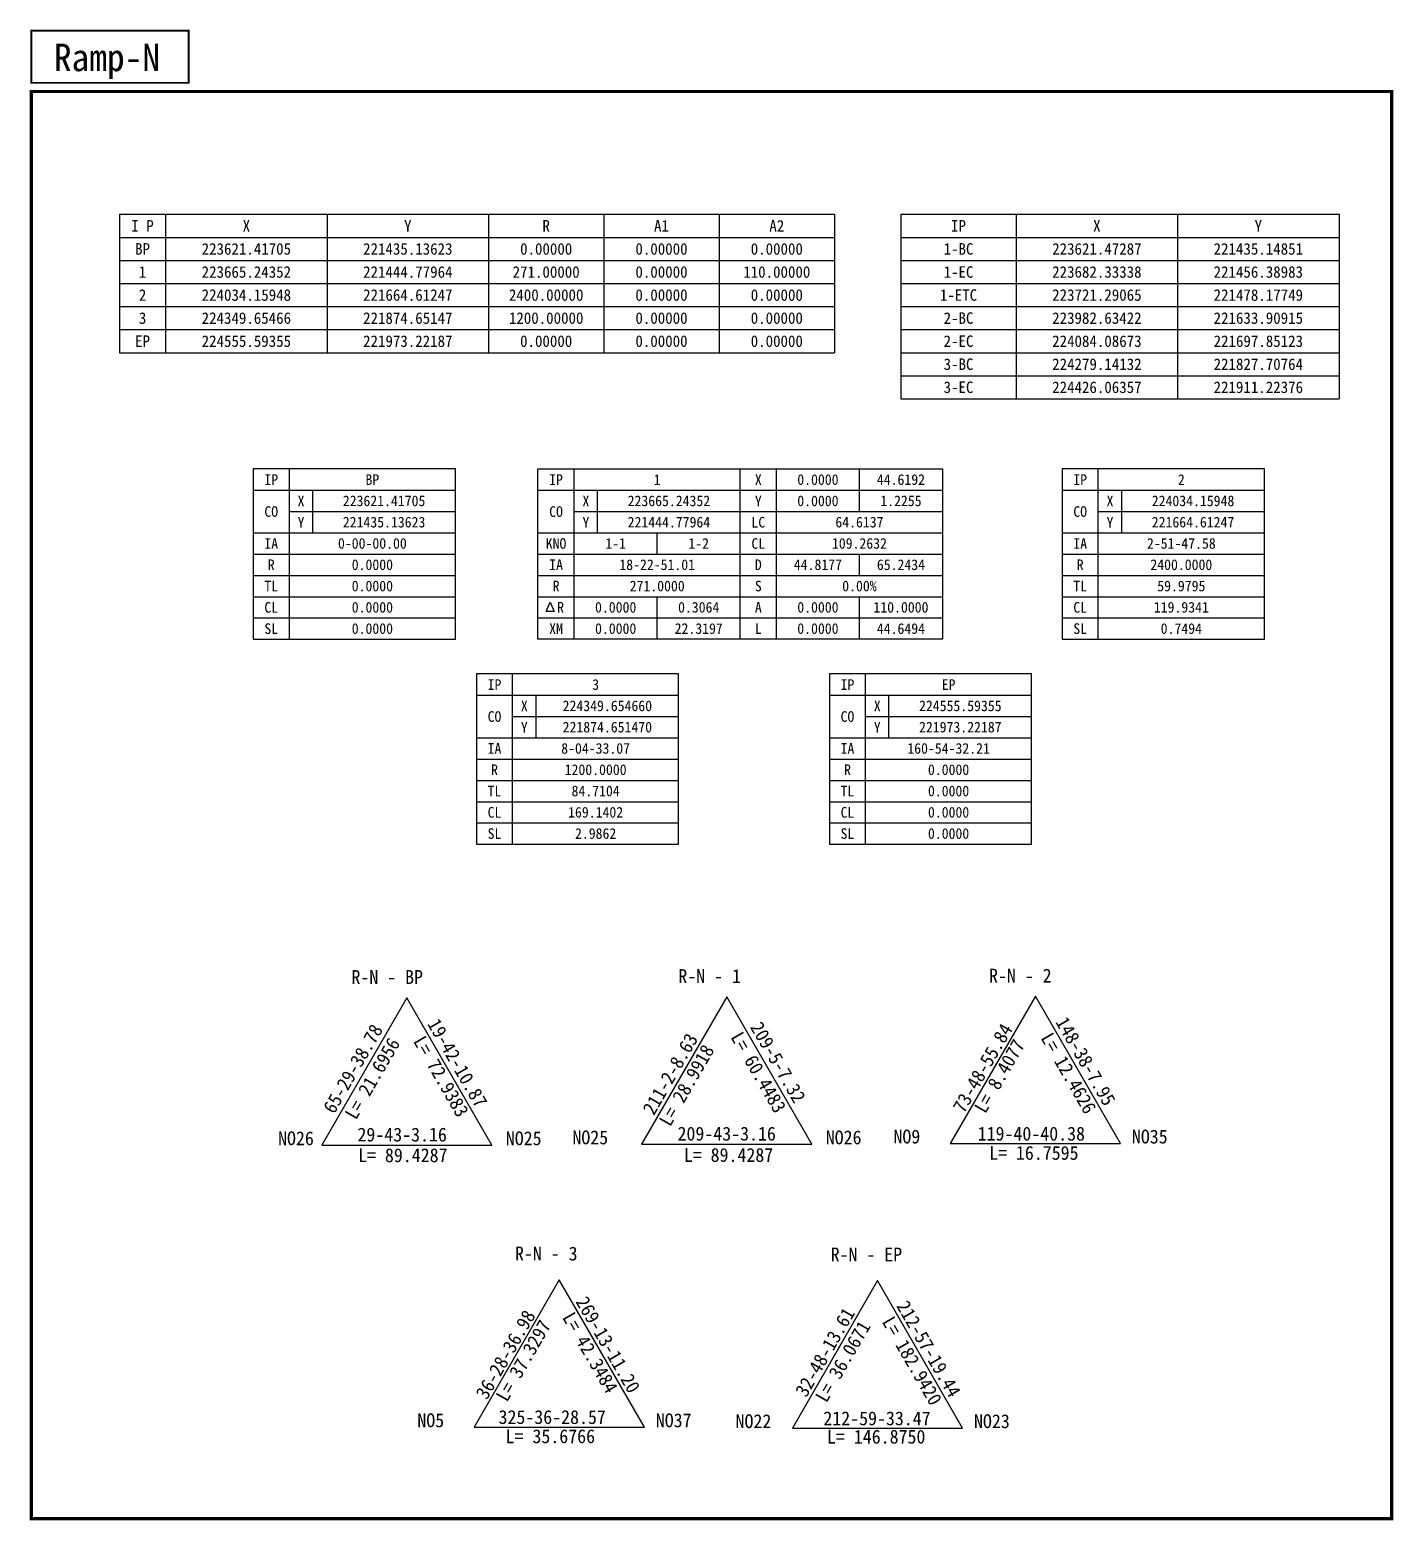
# Model space of a CAD drawing. Extents: x 366 to 2045, y 288 to 1128.
# Drawn here: x 366 to 1135, y 288 to 1128 of the extents above; entities that cross this region are included whole.
import ezdxf
from ezdxf.enums import TextEntityAlignment as Align

# ---------------------------------------------------------------- set-up
doc = ezdxf.new("R2010")
doc.units = 0
for name, color, linetype in [('CA-ALGN-TBSM', 2, 'CONTINUOUS'), ('CA-TABL-LIN1', 4, 'CONTINUOUS'), ('CA-TABL-LIN2', 1, 'CONTINUOUS'), ('CA-TABL-TEX2', 3, 'CONTINUOUS'), ('CV-SURV-LINE', 2, 'CONTINUOUS'), ('CV-SURV-TEXT', 3, 'CONTINUOUS'), ('CZ-LIN1', 7, 'CONTINUOUS'), ('CZ-TEX1', 6, 'CONTINUOUS'), ('CZ-TEX2', 3, 'CONTINUOUS')]:
    doc.layers.add(name, color=color, linetype=linetype)
doc.styles.add('GHS', font='DotumChe.ttf')
doc.styles.add('GTXT', font='DotumChe.ttf')
doc.styles.add('Han_Romanstyle', font='DotumChe.ttf')
doc.styles.add('돋움체', font='DotumChe.ttf')

# ---------------------------------------------------------------- blocks, each defined once
blk = doc.blocks.new('CACTCRV')
at = {"layer": 'CA-TABL-LIN1'}
blk.add_line((-15.25, -20), (-15.25, 20), dxfattribs=at)
blk.add_lwpolyline([(-23.75, -20), (23.75, -20), (23.75, 20), (-23.75, 20)], close=True, dxfattribs=at)
at = {"layer": 'CA-TABL-LIN2'}
for p, q in [((-23.75, 15), (23.75, 15)), ((-9.75, 5), (-9.75, 15)), ((-15.25, 10), (23.75, 10)), ((-23.75, 5), (23.75, 5)), ((-23.75, 0), (23.75, 0)), ((-23.75, -5), (23.75, -5)), ((-23.75, -10), (23.75, -10)), ((-23.75, -15), (23.75, -15))]:
    blk.add_line(p, q, dxfattribs=at)
at = {"layer": 'CA-TABL-TEX2', "style": 'GTXT'}
for s, p in [('IP', (-19.5, 17.5)), ('CO', (-19.5, 10)), ('X', (-12.5, 12.5)), ('Y', (-12.5, 7.5)), ('IA', (-19.5, 2.5)), ('R', (-19.5, -2.5)), ('TL', (-19.5, -7.5)), ('CL', (-19.5, -12.5)), ('SL', (-19.5, -17.5))]:
    blk.add_text(s, height=2.5, dxfattribs=at).set_placement(p, align=Align.MIDDLE_CENTER)
at = {"layer": 'CA-TABL-TEX2', "style": 'GTXT', "flags": 4}
for tag, p in [('IPNO', (4.25, 17.5)), ('COX', (7, 12.5)), ('COY', (7, 7.5)), ('IA', (4.25, 2.5)), ('R', (4.25, -2.5)), ('TL', (4.25, -7.5)), ('CL', (4.25, -12.5)), ('SL', (4.25, -17.5))]:
    blk.add_attdef(tag, text='', height=2.5, dxfattribs=at).set_placement(p, align=Align.MIDDLE)
blk = doc.blocks.new('CACTSPR')
at = {"layer": 'CA-TABL-LIN1'}
for p, q in [((0, -20), (0, 20)), ((8.5, -20), (8.5, 20))]:
    blk.add_line(p, q, dxfattribs=at)
blk.add_lwpolyline([(47.5, -20), (-47.5, -20), (-47.5, 20), (47.5, 20)], close=True, dxfattribs=at)
blk.add_lwpolyline([(-39, -20), (-39, 20)], dxfattribs=at)
at = {"layer": 'CA-TABL-LIN2'}
for p, q in [((28, 10), (28, 20)), ((-47.5, 15), (47.5, 15)), ((-33.5, 5), (-33.5, 15)), ((-39, 10), (47.5, 10)), ((-47.5, 5), (47.5, 5)), ((-19.5, 0), (-19.5, 5)), ((-47.5, 0), (47.5, 0)), ((28, -5), (28, 0)), ((-47.5, -5), (47.5, -5)), ((-47.5, -10), (47.5, -10)), ((-19.5, -20), (-19.5, -10)), ((28, -20), (28, -10)), ((-47.5, -15), (47.5, -15))]:
    blk.add_line(p, q, dxfattribs=at)
at = {"layer": 'CA-TABL-TEX2'}
blk.add_lwpolyline([(-44.67, -11.31), (-43.73, -13.49), (-45.61, -13.49)], close=True, dxfattribs=at)
at = {"layer": 'CA-TABL-TEX2', "style": 'GTXT'}
for s, p in [('IP', (-43.25, 17.5)), ('X', (4.25, 17.5)), ('CO', (-43.25, 10)), ('X', (-36.25, 12.5)), ('Y', (4.25, 12.5)), ('Y', (-36.25, 7.5)), ('LC', (4.25, 7.5)), ('KNO', (-43.25, 2.5)), ('CL', (4.25, 2.5)), ('IA', (-43.25, -2.5)), ('D', (4.25, -2.5)), ('R', (-43.25, -7.5)), ('S', (4.25, -7.5)), ('A', (4.25, -12.5)), ('XM', (-43.25, -17.5)), ('L', (4.25, -17.5))]:
    blk.add_text(s, height=2.5, dxfattribs=at).set_placement(p, align=Align.MIDDLE_CENTER)
blk.add_text('R', height=2.5, dxfattribs=at).set_placement((-42.2, -12.49), align=Align.MIDDLE)
at = {"layer": 'CA-TABL-TEX2', "style": 'GTXT', "flags": 4}
for tag, p in [('IPNO', (-19.5, 17.5)), ('X1', (18.25, 17.5)), ('X2', (37.75, 17.5)), ('COX', (-16.75, 12.5)), ('Y1', (18.25, 12.5)), ('Y2', (37.75, 12.5)), ('COY', (-16.75, 7.5)), ('LC', (28, 7.5)), ('KNO1', (-29.25, 2.5)), ('KNO2', (-9.75, 2.5)), ('CL', (28, 2.5)), ('IA', (-19.5, -2.5)), ('D1', (18.25, -2.5)), ('D2', (37.75, -2.5)), ('R', (-19.5, -7.5)), ('S', (28, -7.5)), ('DR1', (-29.25, -12.5)), ('DR2', (-9.75, -12.5)), ('A1', (18.25, -12.5)), ('A2', (37.75, -12.5)), ('XM1', (-29.25, -17.5)), ('XM2', (-9.75, -17.5)), ('SL1', (18.25, -17.5)), ('SL2', (37.75, -17.5))]:
    blk.add_attdef(tag, text='', height=2.5, dxfattribs=at).set_placement(p, align=Align.MIDDLE)

msp = doc.modelspace()

# ---------------------------------------------------------------- linework, layer by layer
at = {"layer": 'CA-TABL-LIN1', "linetype": 'Continuous'}
for p, q in [((416.79, 1023.79), (819.79, 1023.79)), ((416.79, 1023.79), (416.79, 945.79)), ((442.79, 1023.79), (442.79, 1010.79)), ((533.79, 1023.79), (533.79, 1010.79)), ((624.79, 1023.79), (624.79, 1010.79)), ((689.79, 1023.79), (689.79, 1010.79)), ((754.79, 1023.79), (754.79, 1010.79)), ((819.79, 1023.79), (819.79, 1010.79)), ((857.21, 1023.79), (1104.21, 1023.79)), ((857.21, 1023.79), (857.21, 919.79)), ((922.21, 1023.79), (922.21, 1010.79)), ((1013.21, 1023.79), (1013.21, 1010.79)), ((1104.21, 1023.79), (1104.21, 1010.79)), ((416.79, 1010.79), (442.79, 1010.79)), ((442.79, 1010.79), (533.79, 1010.79)), ((442.79, 1010.79), (442.79, 997.79)), ((533.79, 1010.79), (624.79, 1010.79)), ((533.79, 1010.79), (533.79, 997.79)), ((624.79, 1010.79), (689.79, 1010.79)), ((624.79, 1010.79), (624.79, 997.79)), ((689.79, 1010.79), (754.79, 1010.79)), ((689.79, 1010.79), (689.79, 997.79)), ((754.79, 1010.79), (819.79, 1010.79)), ((754.79, 1010.79), (754.79, 997.79)), ((819.79, 1010.79), (819.79, 997.79)), ((857.21, 1010.79), (922.21, 1010.79)), ((922.21, 1010.79), (1013.21, 1010.79)), ((922.21, 1010.79), (922.21, 997.79)), ((1013.21, 1010.79), (1104.21, 1010.79)), ((1013.21, 1010.79), (1013.21, 997.79)), ((1104.21, 1010.79), (1104.21, 997.79)), ((416.79, 997.79), (442.79, 997.79)), ((442.79, 997.79), (533.79, 997.79)), ((442.79, 997.79), (442.79, 984.79)), ((533.79, 997.79), (624.79, 997.79)), ((533.79, 997.79), (533.79, 984.79)), ((624.79, 997.79), (689.79, 997.79)), ((624.79, 997.79), (624.79, 984.79)), ((689.79, 997.79), (754.79, 997.79)), ((689.79, 997.79), (689.79, 984.79)), ((754.79, 997.79), (819.79, 997.79)), ((754.79, 997.79), (754.79, 984.79)), ((819.79, 997.79), (819.79, 984.79)), ((857.21, 997.79), (922.21, 997.79)), ((922.21, 997.79), (1013.21, 997.79)), ((922.21, 997.79), (922.21, 984.79)), ((1013.21, 997.79), (1104.21, 997.79)), ((1013.21, 997.79), (1013.21, 984.79)), ((1104.21, 997.79), (1104.21, 984.79)), ((416.79, 984.79), (442.79, 984.79)), ((442.79, 984.79), (533.79, 984.79)), ((442.79, 984.79), (442.79, 971.79)), ((533.79, 984.79), (624.79, 984.79)), ((533.79, 984.79), (533.79, 971.79)), ((624.79, 984.79), (689.79, 984.79)), ((624.79, 984.79), (624.79, 971.79)), ((689.79, 984.79), (754.79, 984.79)), ((689.79, 984.79), (689.79, 971.79)), ((754.79, 984.79), (819.79, 984.79)), ((754.79, 984.79), (754.79, 971.79)), ((819.79, 984.79), (819.79, 971.79)), ((857.21, 984.79), (922.21, 984.79)), ((922.21, 984.79), (1013.21, 984.79)), ((922.21, 984.79), (922.21, 958.79)), ((1013.21, 984.79), (1104.21, 984.79)), ((1013.21, 984.79), (1013.21, 958.79)), ((1104.21, 984.79), (1104.21, 958.79)), ((416.79, 971.79), (442.79, 971.79)), ((442.79, 971.79), (533.79, 971.79)), ((442.79, 971.79), (442.79, 958.79)), ((533.79, 971.79), (624.79, 971.79)), ((533.79, 971.79), (533.79, 958.79)), ((624.79, 971.79), (689.79, 971.79)), ((624.79, 971.79), (624.79, 958.79)), ((689.79, 971.79), (754.79, 971.79)), ((689.79, 971.79), (689.79, 958.79)), ((754.79, 971.79), (819.79, 971.79)), ((754.79, 971.79), (754.79, 958.79)), ((819.79, 971.79), (819.79, 958.79)), ((857.21, 971.79), (922.21, 971.79)), ((922.21, 971.79), (1013.21, 971.79)), ((1013.21, 971.79), (1104.21, 971.79)), ((416.79, 958.79), (442.79, 958.79)), ((442.79, 958.79), (533.79, 958.79)), ((442.79, 958.79), (442.79, 945.79)), ((533.79, 958.79), (624.79, 958.79)), ((533.79, 958.79), (533.79, 945.79)), ((624.79, 958.79), (689.79, 958.79)), ((624.79, 958.79), (624.79, 945.79)), ((689.79, 958.79), (754.79, 958.79)), ((689.79, 958.79), (689.79, 945.79)), ((754.79, 958.79), (819.79, 958.79)), ((754.79, 958.79), (754.79, 945.79)), ((819.79, 958.79), (819.79, 945.79)), ((857.21, 958.79), (922.21, 958.79)), ((922.21, 958.79), (1013.21, 958.79)), ((922.21, 958.79), (922.21, 945.79)), ((1013.21, 958.79), (1104.21, 958.79)), ((1013.21, 958.79), (1013.21, 945.79)), ((1104.21, 958.79), (1104.21, 945.79)), ((416.79, 945.79), (442.79, 945.79)), ((442.79, 945.79), (533.79, 945.79)), ((533.79, 945.79), (624.79, 945.79)), ((624.79, 945.79), (689.79, 945.79)), ((689.79, 945.79), (754.79, 945.79)), ((754.79, 945.79), (819.79, 945.79)), ((857.21, 945.79), (922.21, 945.79)), ((922.21, 945.79), (1013.21, 945.79)), ((922.21, 945.79), (922.21, 932.79)), ((1013.21, 945.79), (1104.21, 945.79)), ((1013.21, 945.79), (1013.21, 932.79)), ((1104.21, 945.79), (1104.21, 932.79)), ((857.21, 932.79), (922.21, 932.79)), ((922.21, 932.79), (1013.21, 932.79)), ((922.21, 932.79), (922.21, 919.79)), ((1013.21, 932.79), (1104.21, 932.79)), ((1013.21, 932.79), (1013.21, 919.79)), ((1104.21, 932.79), (1104.21, 919.79)), ((857.21, 919.79), (922.21, 919.79)), ((922.21, 919.79), (1013.21, 919.79)), ((1013.21, 919.79), (1104.21, 919.79))]:
    msp.add_line(p, q, dxfattribs=at)
at = {"layer": 'CV-SURV-LINE'}
for points in [[(578.74, 582.12), (530.74, 498.98), (626.74, 498.98)], [(759.08, 582.63), (711.08, 499.49), (807.08, 499.49)], [(933.05, 583.1), (885.05, 499.96), (981.05, 499.96)], [(664.68, 423.12), (616.68, 339.98), (712.68, 339.98)], [(844.05, 422.62), (796.05, 339.48), (892.05, 339.48)]]:
    msp.add_lwpolyline(points, close=True, dxfattribs=at)
at = {"layer": 'CZ-LIN1'}
for points, const_width in [([(455.73, 1097.91), (455.73, 1127.27), (367.13, 1127.27), (367.13, 1097.91)], 1.08), ([(367.13, 1093.03), (1133.83, 1093.03), (1133.83, 288.48), (367.13, 288.48)], 1.8)]:
    msp.add_lwpolyline(points, close=True, dxfattribs=dict(at, const_width=const_width))

# ---------------------------------------------------------------- block references
at = {"layer": 'CA-ALGN-TBSM'}
ref = msp.add_blockref('CACTCRV', (549.12, 832.21), dxfattribs=dict(at, xscale=2.400000000000091, yscale=2.399999999999999, zscale=2.4))
ref.add_attrib('IPNO', 'BP', dxfattribs={"layer": 'CA-TABL-TEX2', "height": 6, "style": 'GTXT'}).set_placement((559.32, 874.21), align=Align.MIDDLE)
ref.add_attrib('COX', '223621.41705', dxfattribs={"layer": 'CA-TABL-TEX2', "height": 6, "style": 'GTXT'}).set_placement((565.92, 862.21), align=Align.MIDDLE)
ref.add_attrib('COY', '221435.13623', dxfattribs={"layer": 'CA-TABL-TEX2', "height": 6, "style": 'GTXT'}).set_placement((565.92, 850.21), align=Align.MIDDLE)
ref.add_attrib('IA', '0-00-00.00', dxfattribs={"layer": 'CA-TABL-TEX2', "height": 6, "style": 'GTXT'}).set_placement((559.32, 838.21), align=Align.MIDDLE)
ref.add_attrib('R', '0.0000', dxfattribs={"layer": 'CA-TABL-TEX2', "height": 6, "style": 'GTXT'}).set_placement((559.32, 826.21), align=Align.MIDDLE)
ref.add_attrib('TL', '0.0000', dxfattribs={"layer": 'CA-TABL-TEX2', "height": 6, "style": 'GTXT'}).set_placement((559.32, 814.21), align=Align.MIDDLE)
ref.add_attrib('CL', '0.0000', dxfattribs={"layer": 'CA-TABL-TEX2', "height": 6, "style": 'GTXT'}).set_placement((559.32, 802.21), align=Align.MIDDLE)
ref.add_attrib('SL', '0.0000', dxfattribs={"layer": 'CA-TABL-TEX2', "height": 6, "style": 'GTXT'}).set_placement((559.32, 790.21), align=Align.MIDDLE)
ref = msp.add_blockref('CACTSPR', (766.67, 832.21), dxfattribs=dict(at, xscale=2.400000000000091, yscale=2.399999999999999, zscale=2.4))
ref.add_attrib('IPNO', '1', dxfattribs={"layer": 'CA-TABL-TEX2', "height": 6, "style": 'GTXT'}).set_placement((719.87, 874.21), align=Align.MIDDLE)
ref.add_attrib('COX', '223665.24352', dxfattribs={"layer": 'CA-TABL-TEX2', "height": 6, "style": 'GTXT'}).set_placement((726.47, 862.21), align=Align.MIDDLE)
ref.add_attrib('COY', '221444.77964', dxfattribs={"layer": 'CA-TABL-TEX2', "height": 6, "style": 'GTXT'}).set_placement((726.47, 850.21), align=Align.MIDDLE)
ref.add_attrib('KNO1', '1-1', dxfattribs={"layer": 'CA-TABL-TEX2', "height": 6, "style": 'GTXT'}).set_placement((696.47, 838.21), align=Align.MIDDLE)
ref.add_attrib('KNO2', '1-2', dxfattribs={"layer": 'CA-TABL-TEX2', "height": 6, "style": 'GTXT'}).set_placement((743.27, 838.21), align=Align.MIDDLE)
ref.add_attrib('IA', '18-22-51.01', dxfattribs={"layer": 'CA-TABL-TEX2', "height": 6, "style": 'GTXT'}).set_placement((719.87, 826.21), align=Align.MIDDLE)
ref.add_attrib('R', '271.0000', dxfattribs={"layer": 'CA-TABL-TEX2', "height": 6, "style": 'GTXT'}).set_placement((719.87, 814.21), align=Align.MIDDLE)
ref.add_attrib('DR1', '0.0000', dxfattribs={"layer": 'CA-TABL-TEX2', "height": 6, "style": 'GTXT'}).set_placement((696.47, 802.21), align=Align.MIDDLE)
ref.add_attrib('DR2', '0.3064', dxfattribs={"layer": 'CA-TABL-TEX2', "height": 6, "style": 'GTXT'}).set_placement((743.27, 802.21), align=Align.MIDDLE)
ref.add_attrib('XM1', '0.0000', dxfattribs={"layer": 'CA-TABL-TEX2', "height": 6, "style": 'GTXT'}).set_placement((696.47, 790.21), align=Align.MIDDLE)
ref.add_attrib('XM2', '22.3197', dxfattribs={"layer": 'CA-TABL-TEX2', "height": 6, "style": 'GTXT'}).set_placement((743.27, 790.21), align=Align.MIDDLE)
ref.add_attrib('X1', '0.0000', dxfattribs={"layer": 'CA-TABL-TEX2', "height": 6, "style": 'GTXT'}).set_placement((810.47, 874.21), align=Align.MIDDLE)
ref.add_attrib('X2', '44.6192', dxfattribs={"layer": 'CA-TABL-TEX2', "height": 6, "style": 'GTXT'}).set_placement((857.27, 874.21), align=Align.MIDDLE)
ref.add_attrib('Y1', '0.0000', dxfattribs={"layer": 'CA-TABL-TEX2', "height": 6, "style": 'GTXT'}).set_placement((810.47, 862.21), align=Align.MIDDLE)
ref.add_attrib('Y2', '1.2255', dxfattribs={"layer": 'CA-TABL-TEX2', "height": 6, "style": 'GTXT'}).set_placement((857.27, 862.21), align=Align.MIDDLE)
ref.add_attrib('LC', '64.6137', dxfattribs={"layer": 'CA-TABL-TEX2', "height": 6, "style": 'GTXT'}).set_placement((833.87, 850.21), align=Align.MIDDLE)
ref.add_attrib('CL', '109.2632', dxfattribs={"layer": 'CA-TABL-TEX2', "height": 6, "style": 'GTXT'}).set_placement((833.87, 838.21), align=Align.MIDDLE)
ref.add_attrib('D1', '44.8177', dxfattribs={"layer": 'CA-TABL-TEX2', "height": 6, "style": 'GTXT'}).set_placement((810.47, 826.21), align=Align.MIDDLE)
ref.add_attrib('D2', '65.2434', dxfattribs={"layer": 'CA-TABL-TEX2', "height": 6, "style": 'GTXT'}).set_placement((857.27, 826.21), align=Align.MIDDLE)
ref.add_attrib('S', '0.00%', dxfattribs={"layer": 'CA-TABL-TEX2', "height": 6, "style": 'GTXT'}).set_placement((833.87, 814.21), align=Align.MIDDLE)
ref.add_attrib('A1', '0.0000', dxfattribs={"layer": 'CA-TABL-TEX2', "height": 6, "style": 'GTXT'}).set_placement((810.47, 802.21), align=Align.MIDDLE)
ref.add_attrib('A2', '110.0000', dxfattribs={"layer": 'CA-TABL-TEX2', "height": 6, "style": 'GTXT'}).set_placement((857.27, 802.21), align=Align.MIDDLE)
ref.add_attrib('SL1', '0.0000', dxfattribs={"layer": 'CA-TABL-TEX2', "height": 6, "style": 'GTXT'}).set_placement((810.47, 790.21), align=Align.MIDDLE)
ref.add_attrib('SL2', '44.6494', dxfattribs={"layer": 'CA-TABL-TEX2', "height": 6, "style": 'GTXT'}).set_placement((857.27, 790.21), align=Align.MIDDLE)
ref = msp.add_blockref('CACTCRV', (1005.11, 832.21), dxfattribs=dict(at, xscale=2.399999903992466, yscale=2.399999903992281, zscale=2.399999904))
ref.add_attrib('IPNO', '2', dxfattribs={"layer": 'CA-TABL-TEX2', "height": 6, "style": 'GTXT'}).set_placement((1015.31, 874.21), align=Align.MIDDLE)
ref.add_attrib('COX', '224034.15948', dxfattribs={"layer": 'CA-TABL-TEX2', "height": 6, "style": 'GTXT'}).set_placement((1021.91, 862.21), align=Align.MIDDLE)
ref.add_attrib('COY', '221664.61247', dxfattribs={"layer": 'CA-TABL-TEX2', "height": 6, "style": 'GTXT'}).set_placement((1021.91, 850.21), align=Align.MIDDLE)
ref.add_attrib('IA', '2-51-47.58', dxfattribs={"layer": 'CA-TABL-TEX2', "height": 6, "style": 'GTXT'}).set_placement((1015.31, 838.21), align=Align.MIDDLE)
ref.add_attrib('R', '2400.0000', dxfattribs={"layer": 'CA-TABL-TEX2', "height": 6, "style": 'GTXT'}).set_placement((1015.31, 826.21), align=Align.MIDDLE)
ref.add_attrib('TL', '59.9795', dxfattribs={"layer": 'CA-TABL-TEX2', "height": 6, "style": 'GTXT'}).set_placement((1015.31, 814.21), align=Align.MIDDLE)
ref.add_attrib('CL', '119.9341', dxfattribs={"layer": 'CA-TABL-TEX2', "height": 6, "style": 'GTXT'}).set_placement((1015.31, 802.21), align=Align.MIDDLE)
ref.add_attrib('SL', '0.7494', dxfattribs={"layer": 'CA-TABL-TEX2', "height": 6, "style": 'GTXT'}).set_placement((1015.31, 790.21), align=Align.MIDDLE)
ref = msp.add_blockref('CACTCRV', (674.97, 716.65), dxfattribs=dict(at, xscale=2.399999903992466, yscale=2.399999903992281, zscale=2.399999904))
ref.add_attrib('IPNO', '3', dxfattribs={"layer": 'CA-TABL-TEX2', "height": 6, "style": 'GTXT'}).set_placement((685.17, 758.65), align=Align.MIDDLE)
ref.add_attrib('COX', '224349.654660', dxfattribs={"layer": 'CA-TABL-TEX2', "height": 6, "style": 'GTXT'}).set_placement((691.77, 746.65), align=Align.MIDDLE)
ref.add_attrib('COY', '221874.651470', dxfattribs={"layer": 'CA-TABL-TEX2', "height": 6, "style": 'GTXT'}).set_placement((691.77, 734.65), align=Align.MIDDLE)
ref.add_attrib('IA', '8-04-33.07', dxfattribs={"layer": 'CA-TABL-TEX2', "height": 6, "style": 'GTXT'}).set_placement((685.17, 722.65), align=Align.MIDDLE)
ref.add_attrib('R', '1200.0000', dxfattribs={"layer": 'CA-TABL-TEX2', "height": 6, "style": 'GTXT'}).set_placement((685.17, 710.65), align=Align.MIDDLE)
ref.add_attrib('TL', '84.7104', dxfattribs={"layer": 'CA-TABL-TEX2', "height": 6, "style": 'GTXT'}).set_placement((685.17, 698.65), align=Align.MIDDLE)
ref.add_attrib('CL', '169.1402', dxfattribs={"layer": 'CA-TABL-TEX2', "height": 6, "style": 'GTXT'}).set_placement((685.17, 686.65), align=Align.MIDDLE)
ref.add_attrib('SL', '2.9862', dxfattribs={"layer": 'CA-TABL-TEX2', "height": 6, "style": 'GTXT'}).set_placement((685.17, 674.65), align=Align.MIDDLE)
ref = msp.add_blockref('CACTCRV', (873.92, 716.65), dxfattribs=dict(at, xscale=2.399999903992466, yscale=2.399999903992281, zscale=2.399999904))
ref.add_attrib('IPNO', 'EP', dxfattribs={"layer": 'CA-TABL-TEX2', "height": 6, "style": 'GTXT'}).set_placement((884.12, 758.65), align=Align.MIDDLE)
ref.add_attrib('COX', '224555.59355', dxfattribs={"layer": 'CA-TABL-TEX2', "height": 6, "style": 'GTXT'}).set_placement((890.72, 746.65), align=Align.MIDDLE)
ref.add_attrib('COY', '221973.22187', dxfattribs={"layer": 'CA-TABL-TEX2', "height": 6, "style": 'GTXT'}).set_placement((890.72, 734.65), align=Align.MIDDLE)
ref.add_attrib('IA', '160-54-32.21', dxfattribs={"layer": 'CA-TABL-TEX2', "height": 6, "style": 'GTXT'}).set_placement((884.12, 722.65), align=Align.MIDDLE)
ref.add_attrib('R', '0.0000', dxfattribs={"layer": 'CA-TABL-TEX2', "height": 6, "style": 'GTXT'}).set_placement((884.12, 710.65), align=Align.MIDDLE)
ref.add_attrib('TL', '0.0000', dxfattribs={"layer": 'CA-TABL-TEX2', "height": 6, "style": 'GTXT'}).set_placement((884.12, 698.65), align=Align.MIDDLE)
ref.add_attrib('CL', '0.0000', dxfattribs={"layer": 'CA-TABL-TEX2', "height": 6, "style": 'GTXT'}).set_placement((884.12, 686.65), align=Align.MIDDLE)
ref.add_attrib('SL', '0.0000', dxfattribs={"layer": 'CA-TABL-TEX2', "height": 6, "style": 'GTXT'}).set_placement((884.12, 674.65), align=Align.MIDDLE)

# ---------------------------------------------------------------- texts
at = {"layer": 'CV-SURV-TEXT', "style": 'Han_Romanstyle'}
for s, p in [('R-N - BP', (547.54, 589.92)), ('R-N - 1', (731.78, 590.43)), ('R-N - 2', (906.92, 590.71)), ('NO26', (506.16, 498.98)), ('29-43-3.16', (550.91, 501.08)), ('NO25', (634.54, 498.98)), ('NO25', (672.08, 499.49)), ('209-43-3.16', (731.32, 501.59)), ('NO26', (814.88, 499.49)), ('NO9', (853.05, 499.96)), ('119-40-40.38', (900.52, 501.6)), ('NO35', (987.45, 499.96)), ('L= 89.4287', (551.27, 489.44)), ('L= 89.4287', (734.86, 489.59)), ('L= 16.7595', (906.96, 490.75)), ('R-N - 3', (639.7, 434.01)), ('R-N - EP', (817.62, 433.51)), ('NO5', (584.68, 339.98)), ('325-36-28.57', (630.44, 341.82)), ('NO37', (719.08, 339.98)), ('NO22', (764.05, 339.48)), ('212-59-33.47', (813.53, 341.09)), ('NO23', (898.45, 339.48)), ('L= 35.6766', (634.43, 331)), ('L= 146.8750', (815.6, 330.76))]:
    msp.add_text(s, height=7.8, dxfattribs=at).set_placement(p)
for s, rotation, p in [('65-29-38.78', 60.0007, (537.84, 516.16)), ('19-42-10.87', 299.9993, (590.07, 567.4)), ('L= 60.4483', 299.9993, (761.02, 559.98)), ('209-5-7.32', 299.9993, (772, 565.61)), ('73-48-55.84', 60.0007, (892.83, 516.52)), ('148-38-7.95', 299.9993, (944.19, 568.41)), ('L= 21.6956', 60.0007, (550.06, 512.82)), ('L= 72.9383', 299.9993, (582.12, 557.67)), ('211-2-8.63', 60.0007, (717.97, 515.36)), ('L= 28.9918', 60.0007, (727.15, 509)), ('L= 8.4077', 60.0007, (904.8, 516.38)), ('L= 12.4626', 299.9993, (935.8, 559.5)), ('269-13-11.20', 299.9993, (673.69, 410.79)), ('36-28-36.98', 60.0007, (623.85, 355.02)), ('L= 42.3484', 299.9993, (666.13, 401.94)), ('32-48-13.61', 60.0007, (803.94, 356.39)), ('212-57-19.44', 299.9993, (854.45, 408.41)), ('L= 37.3297', 60.0007, (635.2, 353.79)), ('L= 36.0671', 60.0007, (815.27, 353.34)), ('L= 182.9420', 299.9993, (846.33, 399.52))]:
    msp.add_text(s, height=7.8, rotation=rotation, dxfattribs=at).set_placement(p)
at = {"layer": 'CZ-TEX1', "style": '돋움체'}
msp.add_text('Ramp-N', height=15.437, dxfattribs=at).set_placement((379.79, 1104.52))
at = {"layer": 'CZ-TEX2', "lineweight": 0, "style": 'GHS'}
for s, p in [('I P', (429.79, 1014.04)), ('X', (488.29, 1014.04)), ('Y', (579.29, 1014.04)), ('R', (657.29, 1014.04)), ('A1', (722.29, 1014.04)), ('A2', (787.29, 1014.04)), ('IP', (889.71, 1014.04)), ('X', (967.71, 1014.04)), ('Y', (1058.71, 1014.04)), ('BP', (429.79, 1001.04)), ('223621.41705', (488.29, 1001.04)), ('221435.13623', (579.29, 1001.04)), ('0.00000', (657.29, 1001.04)), ('0.00000', (722.29, 1001.04)), ('0.00000', (787.29, 1001.04)), ('1-BC', (889.71, 1001.04)), ('223621.47287', (967.71, 1001.04)), ('221435.14851', (1058.71, 1001.04)), ('1', (429.79, 988.04)), ('223665.24352', (488.29, 988.04)), ('221444.77964', (579.29, 988.04)), ('271.00000', (657.29, 988.04)), ('0.00000', (722.29, 988.04)), ('110.00000', (787.29, 988.04)), ('1-EC', (889.71, 988.04)), ('223682.33338', (967.71, 988.04)), ('221456.38983', (1058.71, 988.04)), ('2', (429.79, 975.04)), ('224034.15948', (488.29, 975.04)), ('221664.61247', (579.29, 975.04)), ('2400.00000', (657.29, 975.04)), ('0.00000', (722.29, 975.04)), ('0.00000', (787.29, 975.04)), ('1-ETC', (889.71, 975.04)), ('223721.29065', (967.71, 975.04)), ('221478.17749', (1058.71, 975.04)), ('3', (429.79, 962.04)), ('224349.65466', (488.29, 962.04)), ('221874.65147', (579.29, 962.04)), ('1200.00000', (657.29, 962.04)), ('0.00000', (722.29, 962.04)), ('0.00000', (787.29, 962.04)), ('2-BC', (889.71, 962.04)), ('223982.63422', (967.71, 962.04)), ('221633.90915', (1058.71, 962.04)), ('EP', (429.79, 949.04)), ('224555.59355', (488.29, 949.04)), ('221973.22187', (579.29, 949.04)), ('0.00000', (657.29, 949.04)), ('0.00000', (722.29, 949.04)), ('0.00000', (787.29, 949.04)), ('2-EC', (889.71, 949.04)), ('224084.08673', (967.71, 949.04)), ('221697.85123', (1058.71, 949.04)), ('3-BC', (889.71, 936.04)), ('224279.14132', (967.71, 936.04)), ('221827.70764', (1058.71, 936.04)), ('3-EC', (889.71, 923.04)), ('224426.06357', (967.71, 923.04)), ('221911.22376', (1058.71, 923.04))]:
    msp.add_text(s, height=6.5, dxfattribs=at).set_placement(p, align=Align.CENTER)

doc.saveas('drawing.dxf')
